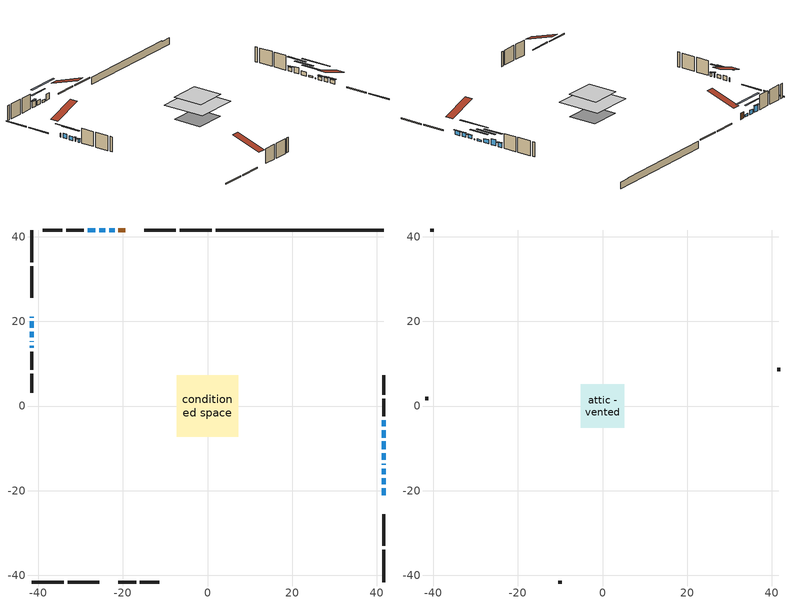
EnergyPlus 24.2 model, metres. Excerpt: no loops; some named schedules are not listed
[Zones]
conditioned space
 floor adiabatic (AdiabaticFloorConstruction): -7.21,-7.21 -7.21,7.21 7.21,7.21 7.21,-7.21 z2.96
 floor foundation (Slab1 construction): -5.18,-4.72 -5.18,4.72 5.18,4.72 5.18,-4.72 z-1.83
 wall outside (RimJoist1 construction): 1.05,41.6 -6.61,41.6 / -41.6,-41.6 -33.94,-41.6 / -41.6,41.6 -41.6,33.94 / 41.6,-41.6 41.6,-33.94 z0.52:0.82
 wall outside (RimJoist2 construction): -7.54,41.6 -14.97,41.6 / -33.01,-41.6 -25.58,-41.6 / -41.6,33.01 -41.6,25.58 / 41.6,-33.01 41.6,-25.58 z0.52:0.82
 wall outside (AdiabaticWallConstruction 1): -19.45,41.6 -21.05,41.6 z0.52:2.55
 wall outside (AdiabaticWallConstruction): -41.6,21.11 -41.6,20.9 z0.52:1.74; -41.6,19.97 -41.6,18.5 z0.52:1.99; 41.6,-21.11 41.6,-19.38 / 41.6,-18.45 41.6,-17.08 z0.52:1.82; 41.6,-16.15 41.6,-14.83 z0.52:1.66; -41.6,17.57 -41.6,16.25 / -41.6,15.33 -41.6,15.19 / 41.6,-10.22 41.6,-8.39 z0.52:1.79; -41.6,14.27 -41.6,13.76 z0.52:1.59; 41.6,-13.91 41.6,-13.59 z0.52:0.78; -21.98,41.6 -23.25,41.6 z0.52:1.28; 41.6,-12.67 41.6,-11.14 z0.52:1.08; 41.6,-7.46 41.6,-5.68 / -26.5,41.6 -28.28,41.6 z0.52:2.5; 41.6,-4.75 41.6,-3.38 z0.52:1.89; -24.18,41.6 -25.57,41.6 z0.52:1.94
 wall outside (Wall1 construction): -29.21,41.6 -33.43,41.6 / -21.11,-41.6 -16.89,-41.6 / -41.6,12.83 -41.6,8.61 / 41.6,-2.45 41.6,1.77 z0.52:5.4
 wall outside (Wall2 construction): -34.36,41.6 -38.94,41.6 / -15.96,-41.6 -11.38,-41.6 / -41.6,7.68 -41.6,3.1 / 41.6,2.7 41.6,7.28 z0.52:5.4
 wall foundation (FoundationWall1 construction): 1.97,41.6,-1.83 1.97,41.6,0.52 37.64,41.6,0.52 37.64,41.6,0.26 41.6,41.6,0.26 41.6,41.6,-1.83
 window (WindowConstruction 13): -41.6,21.11 -41.6,20.9 z0.52:1.74
 window (WindowConstruction 6): -41.6,19.97 -41.6,18.5 z0.52:1.99
 window (WindowConstruction 7): 41.6,-21.11 41.6,-19.38 z0.52:1.82
 window (WindowConstruction 8): 41.6,-18.45 41.6,-17.08 z0.52:1.82
 window (WindowConstruction 9): 41.6,-16.15 41.6,-14.83 z0.52:1.66
 window (WindowConstruction 10): -41.6,17.57 -41.6,16.25 z0.52:1.79
 window (WindowConstruction 11): -41.6,15.32 -41.6,15.2 z0.52:1.79
 window (WindowConstruction 12): -41.6,14.27 -41.6,13.76 z0.52:1.59
 window (WindowConstruction 14): 41.6,-13.9 41.6,-13.6 z0.52:0.77
 window (WindowConstruction 15): -21.98,41.6 -23.25,41.6 z0.52:1.28
 window (WindowConstruction): 41.6,-12.67 41.6,-11.14 z0.52:1.08
 window (WindowConstruction 1): 41.6,-10.22 41.6,-8.39 z0.52:1.79
 window (WindowConstruction 2): 41.6,-7.46 41.6,-5.68 z0.52:2.5
 window (WindowConstruction 3): 41.6,-4.75 41.6,-3.38 z0.52:1.89
 window (WindowConstruction 4): -24.18,41.6 -25.57,41.6 z0.52:1.94
 window (WindowConstruction 5): -26.5,41.6 -28.28,41.6 z0.52:2.5
 door (Door): -19.45,41.6 -21.05,41.6 z0.52:2.55
 ceiling adiabatic (AdiabaticFloorConstruction): 7.21,-7.21 7.21,7.21 -7.21,7.21 -7.21,-7.21 z2.96
attic - vented
 floor to conditioned space (Floor1 construction Reversed): -5.1,-5.1 -5.1,5.1 5.1,5.1 5.1,-5.1 z5.4
 wall outside (Wall3 construction): -39.87,41.6 -40.67,41.6 / -10.45,-41.6 -9.65,-41.6 / -41.6,2.17 -41.6,1.37 / 41.6,8.21 41.6,9.01 z0.52:5.4
 roof outside (Roof1 construction): -18.52,41.6,5.4 -18.52,31.66,8.71 -15.9,31.66,8.71 -15.9,41.6,5.4; -22.04,-41.6,5.4 -22.04,-31.66,8.71 -24.66,-31.66,8.71 -24.66,-41.6,5.4; -41.6,22.04,5.4 -31.66,22.04,8.71 -31.66,24.66,8.71 -41.6,24.66,5.4; 41.6,-22.04,5.4 31.66,-22.04,8.71 31.66,-24.66,8.71 41.6,-24.66,5.4
shading: -41.6,15.92 -41.6,22.55 -42.01,22.55 -42.01,15.92 z4.57; 41.6,-19.18 41.6,-21.31 42.01,-21.31 42.01,-19.18 z2.02; 41.6,-16.88 41.6,-18.65 42.01,-18.65 42.01,-16.88 z2.02; 41.6,-14.63 41.6,-16.35 42.01,-16.35 42.01,-14.63 z1.86; -41.6,13.67 -41.6,20.15 -42.01,20.15 -42.01,13.67 z4.37; -41.6,14.99 -41.6,15.52 -42.01,15.52 -42.01,14.99 z1.99; -41.6,13.56 -41.6,14.47 -42.01,14.47 -42.01,13.56 z1.79; 41.6,-8.52 41.6,-18.99 42.01,-18.99 42.01,-8.52 z5.85; -28.33,41.6 -16.9,41.6 -16.9,42.01 -28.33,42.01 z6.36; 41.6,-8.57 41.6,-15.25 42.01,-15.25 42.01,-8.57 z3.66; 41.6,-5.81 41.6,-12.79 42.01,-12.79 42.01,-5.81 z4.37; 41.6,-3.1 41.6,-10.04 42.01,-10.04 42.01,-3.1 z5.08; 41.6,-3.18 41.6,-4.95 42.01,-4.95 42.01,-3.18 z2.09; -28.15,41.6 -21.6,41.6 -21.6,42.01 -28.15,42.01 z4.52; -28.48,41.6 -26.3,41.6 -26.3,42.01 -28.48,42.01 z2.7
[Building]
Building 1: Terrain=Suburbs
[Site:Location]
Toronto City Centre_ON: Latitude {deg}=43.63; Longitude {deg}=-79.39; Time Zone {hr}=-5; Elevation {m}=77; Keep Site Location Information=Yes
[Site:GroundTemperature:Shallow]
5.01852, 3.26908, 3.12898, 3.95918, 7.29196, 10.6092, 13.4851, 15.3069, 15.4617, 13.9799, 11.1774, 7.9619
[Site:WaterMainsTemperature]
Calculation Method=Schedule; Temperature Schedule=mains temperature schedule
[Material] Roughness=Rough; Thermal Absorptance=0.9
Name | Thickness {m} | Conductivity {W/m-K} | Density {kg/m3} | Specific Heat {J/kg-K} | Solar Absorptance | Visible Absorptance
asphalt or fiberglass shingles | 0.00635 | 0.162714 | 1121.4 | 1465.45 | 0.4 | 0.4
ceiling loosefill ins | 0.169333 | 0.0480833 | 16.02 | 1046.75 | 0.7 | 0.7
ceiling stud and cavity | 0.1397 | 0.101714 | 65.682 | 1177.47 | 0.7 | 0.7
concrete 4.0 in. | 0.1016 | 1.803125 | 2242.8 | 837.4 | 0.7 | 0.7
concrete 8.0 in. | 0.2032 | 1.803125 | 2242.8 | 837.4 | 0.7 | 0.7
door material | 0.04445 | 0.053851 | 512.64 | 1214.23 | 0.7 | 0.7
exterior vertical ins | 0.0371966 | 0.029427 | 32.04 | 1214.23 | 0.7 | 0.7
floor covering | 0.0127 | 0.0433444 | 54.468 | 1339.84 | 0.6 | 0.6
floor rigid ins; wall rigid ins | 0.512978 | 0.029427 | 32.04 | 1214.23 | 0.7 | 0.7
floor stud and cavity | 0.1397 | 1.75129 | 37.0049 | 1207.88 | 0.7 | 0.7
furniture material conditioned space 1 | 0.1524 | 0.115458 | 640.8 | 1214.23 | 0.6 | 0.6
gypsum board | 0.0127 | 0.160291 | 801 | 837.4 | 0.6 | 0.6
gypsum board 1 | 0.0127 | 0.160291 | 801 | 837.4 | 0.7 | 0.7
osb sheathing 0.5 in. | 0.0127 | 0.115458 | 512.64 | 1214.23 | 0.7 | 0.7
osb sheathing 0.75 in. | 0.01905 | 0.115458 | 512.64 | 1214.23 | 0.7 | 0.7
osb sheathing 2.0 in. | 0.0508 | 0.115458 | 512.64 | 1214.23 | 0.7 | 0.7
rim joist stud and cavity | 0.0508 | 0.0451784 | 125.044 | 1163.47 | 0.6 | 0.6
rim joist stud and cavity 1 | 0.0508 | 0.0381321 | 125.044 | 1163.47 | 0.6 | 0.6
slab rigid ins | 0.00623191 | 0.029427 | 32.04 | 1214.23 | 0.7 | 0.7
wall stud and cavity | 0.1397 | 0.0817079 | 139.0536 | 1170.24 | 0.7 | 0.7
wall stud and cavity 1 | 0.1397 | 0.0819611 | 139.0536 | 1170.24 | 0.7 | 0.7
wall stud and cavity 2 | 0.0889 | 6.9971 | 50.32683 | 1063.81 | 0.6 | 0.6
wall stud and cavity 3 | 0.0889 | 0.380278 | 52.3479 | 1209.89 | 0.7 | 0.7
wall stud and cavity 4 | 0.0889 | 0.391764 | 83.0341 | 1211.67 | 0.7 | 0.7
wood siding | 0.0254 | 0.102417 | 544.68 | 1172.36 | 0.4 | 0.4
wood siding 1 | 0.00254 | 0.102417 | 544.68 | 1172.36 | 0.4 | 0.4
wood siding 2; wood siding 3; wood siding 4 | 0.0254 | 0.102417 | 544.68 | 1172.36 | 0.7 | 0.7
[WindowMaterial:SimpleGlazingSystem]
Name | U-Factor {W/m2-K} | Solar Heat Gain Coefficient
WindowMaterial | 2.961077 | 0.59
WindowMaterial 1 | 2.89521 | 0.65
WindowMaterial 10 | 2.99401 | 0.28
WindowMaterial 11 | 2.95653 | 0.6
WindowMaterial 12 | 2.99685 | 0.54
WindowMaterial 13 | 7.47282 | 0.56
WindowMaterial 14 | 2.90941 | 0.64
WindowMaterial 2 | 2.94461 | 0.59
WindowMaterial 3 | 2.86796 | 0.68
WindowMaterial 4 | 2.86512 | 0.68
WindowMaterial 5 | 2.86114 | 0.68
WindowMaterial 6 | 2.898619 | 0.65
WindowMaterial 7 | 2.8708 | 0.67
WindowMaterial 8 | 2.87931 | 0.67
WindowMaterial 9 | 2.87364 | 0.67
[Construction]
AdiabaticFloorConstruction: floor stud and cavity, floor rigid ins, osb sheathing 0.75 in., floor covering
AdiabaticWallConstruction: wood siding 3, wall rigid ins, wall stud and cavity 3, gypsum board
AdiabaticWallConstruction 1: wood siding 4, wall rigid ins, wall stud and cavity 3, gypsum board
Door: door material
Floor1 construction Reversed: gypsum board, ceiling stud and cavity, ceiling loosefill ins
FoundationWall1 construction: concrete 8.0 in., gypsum board 1
furniture construction conditioned space 1: furniture material conditioned space 1
PartitionWallConstruction: gypsum board, wall stud and cavity 4, gypsum board
RimJoist1 construction: wood siding 2, osb sheathing 2.0 in., rim joist stud and cavity
RimJoist2 construction: wood siding 2, osb sheathing 2.0 in., rim joist stud and cavity 1
Roof1 construction: asphalt or fiberglass shingles
Slab1 construction: slab rigid ins, concrete 4.0 in.
Wall1 construction: wood siding, osb sheathing 0.5 in., wall stud and cavity, gypsum board
Wall2 construction: wood siding, osb sheathing 0.5 in., wall stud and cavity 1, gypsum board
Wall3 construction: wood siding 1, wall stud and cavity 2
WindowConstruction: WindowMaterial
WindowConstruction 1: WindowMaterial 1
WindowConstruction 10: WindowMaterial 9
WindowConstruction 11: WindowMaterial 10
WindowConstruction 12: WindowMaterial 11
WindowConstruction 13: WindowMaterial 12
WindowConstruction 14: WindowMaterial 13
WindowConstruction 15: WindowMaterial 14
WindowConstruction 2; WindowConstruction 5: WindowMaterial 2
WindowConstruction 3: WindowMaterial 3
WindowConstruction 4: WindowMaterial 4
WindowConstruction 6: WindowMaterial 5
WindowConstruction 7: WindowMaterial 6
WindowConstruction 8: WindowMaterial 7
WindowConstruction 9: WindowMaterial 8
[Zone] Multiplier=1; Part of Total Floor Area=Yes
Name | Volume {m3}
attic - vented | 55.9386
conditioned space | 789.9
[Space]
Name | Zone | Volume {m3}
attic - vented 1 | attic - vented | 55.9386
conditioned space 1 | conditioned space | 789.9
[ZoneInfiltration:EffectiveLeakageArea]
infil attic - vented 1: Zone or Space=attic - vented 1; Schedule=Always On Discrete; Effective Air Leakage Area {cm2}=4381.05; Stack Coefficient=0.000569419; Wind Coefficient=1.61226e-05
[ZoneMixing]
whole house fan mix: Zone or Space=attic - vented; Schedule=Always On Continuous; Design Flow Rate Calculation Method=Flow/Zone; Design Flow Rate {m3/s}=0; Source Zone or Space=conditioned space
[SurfaceProperty:ExposedFoundationPerimeter]
Slab1: Exposed Perimeter Calculation Method=TotalExposedPerimeter; Total Exposed Perimeter {m}=39.625
[InternalMass] Zone or ZoneList=conditioned space; Space or SpaceList=conditioned space 1
Name | Construction | Surface Area {m2}
furniture mass conditioned space 1 | furniture construction conditioned space 1 | 122.408
partition wall mass | PartitionWallConstruction | 306.02
[Lights]
interior lighting: Zone or ZoneList or Space or SpaceList=conditioned space 1; Schedule=interior lighting schedule; Design Level Calculation Method=LightingLevel; Lighting Level {W}=343.2; Return Air Fraction=0; Fraction Radiant=0.6; Fraction Visible=0.2; Fraction Replaceable=1
[People]
occupants: Zone or ZoneList or Space or SpaceList=conditioned space 1; Number of People Schedule=occupants schedule; Number of People Calculation Method=People; Number of People=3; Fraction Radiant=0.314171; Sensible Heat Fraction=0.56303; Activity Level Schedule=occupants activity schedule; Carbon Dioxide Generation Rate {m3/s-W}=0; Enable ASHRAE 55 Comfort Warnings=No; Mean Radiant Temperature Calculation Type=EnclosureAveraged
[ElectricEquipment] Zone or ZoneList or Space or SpaceList=conditioned space 1; Design Level Calculation Method=EquipmentLevel
Name | Schedule | Design Level {W} | Fraction Latent | Fraction Radiant | Fraction Lost
clothes dryer | clothes dryer schedule | 140.772 | 0.015 | 0.081 | 0.85
clothes washer | clothes washer schedule | 32.1985 | 0.03 | 0.162 | 0.7
cooking range | cooking range schedule | 215.147 | 0.08 | 0.432 | 0.2
dishwasher | dishwasher schedule | 66.8632 | 0.3 | 0.18 | 0.4
fridge | fridge schedule | 72.9452 | 0 | 0.6 | 0
mech vent bath fan 0 | mech vent bath fan 0 schedule | 50.2 | 0 | 0 | 1
mech vent bath fan 1 | mech vent bath fan 1 schedule | 50.2 | 0 | 0 | 1
mech vent house fan | mech vent house fan schedule | 0 | 0 | 0 | 1
mech vent house fan cfis | mech vent house fan cfis schedule | 0 | 0 | 0 | 0
mech vent range fan 0 | mech vent range fan 0 schedule | 57 | 0 | 0 | 1
misc plug loads | misc plug loads schedule | 494.7 | 0.045 | 0.513 | 0.1
whole house fan | Always On Discrete | 0 | 0 | 0 | 1
[OtherEquipment] Zone or ZoneList or Space or SpaceList=conditioned space 1; Design Level Calculation Method=EquipmentLevel
Name | Fuel Type | Schedule | Design Level {W} | Fraction Latent | Fraction Radiant | Fraction Lost
clothes dryer 1 | Electricity | clothes dryer schedule | 0 | 0.015 | 0.081 | 0.85
cooking range 1 | Electricity | cooking range schedule | 0 | 0.08 | 0.432 | 0.2
general water use latent | None | general water use schedule | 62.594 | 1 | 0 | 0
general water use sensible | None | general water use schedule | -61.6891 | 0 | 0.6 | 0
mech vent house fan latent load | None | Always On Discrete | 0 | 1 | 0 | 0
mech vent house fan sensible load | None | Always On Discrete | 0 | 0 | 0 | 0
water heater energy adjustment1 | NaturalGas | Always On Discrete | 0.01 | 0 | 0 | 1
[ZoneInfiltration:DesignFlowRate] Zone or ZoneList or Space or SpaceList=conditioned space 1; Schedule=Always On Discrete; Design Flow Rate Calculation Method=Flow/Zone; Design Flow Rate {m3/s}=0
infil flow; natural vent flow; whole house fan flow
[Foundation:Kiva]
Foundation Kiva 1: Initial Indoor Air Temperature {C}=18; Wall Height Above Grade {m}=0.520019; Wall Depth Below Slab {m}=0.2032; Custom Block Material Name 1=exterior vertical ins; Custom Block Depth 1 {m}=2.350008; Custom Block X Position 1 {m}=0.2159; Custom Block Z Position 1 {m}=0
[Foundation:Kiva:Settings]
Soil Conductivity {W/m-K}=0.849921; Soil Density {kg/m3}=1842.3; Soil Specific Heat {J/kg-K}=418.7; Ground Solar Absorptivity=0.9; Ground Thermal Absorptivity=0.9; Ground Surface Roughness {m}=0.03; Far-Field Width {m}=40; Deep-Ground Boundary Condition=ZeroFlux; Deep-Ground Depth {m}=40; Minimum Cell Dimension {m}=0.2; Maximum Cell Growth Coefficient=3; Simulation Timestep=Timestep
[Exterior:Lights]
exterior lighting: Schedule=exterior lighting schedule; Design Level {W}=75.6
[Schedule:Constant]
Name | Hourly Value
Always On Continuous; mech vent house fan schedule; mech vent house fan cfis schedule; Always On Discrete | 1
occupants activity schedule | 117.228
fridge schedule | 0
[Schedule:Week:Daily]
interior lighting schedule Week Rule - Jan1-Jan27: interior lighting schedule day, interior lighting schedule day, interior lighting schedule day, interior lighting schedule day, interior lighting schedule day, interior lighting schedule day, interior lighting schedule day, interior lighting schedule default day, interior lighting schedule default day, interior lighting schedule default day, interior lighting schedule default day, interior lighting schedule default day
interior lighting schedule Week Rule - Jan28-Feb3: interior lighting schedule day, interior lighting schedule day, interior lighting schedule day, interior lighting schedule day, interior lighting schedule day 1, interior lighting schedule day 1, interior lighting schedule day 1, interior lighting schedule default day, interior lighting schedule default day, interior lighting schedule default day, interior lighting schedule default day, interior lighting schedule default day
interior lighting schedule Week Rule - Feb4-Feb24: interior lighting schedule day 1, interior lighting schedule day 1, interior lighting schedule day 1, interior lighting schedule day 1, interior lighting schedule day 1, interior lighting schedule day 1, interior lighting schedule day 1, interior lighting schedule default day, interior lighting schedule default day, interior lighting schedule default day, interior lighting schedule default day, interior lighting schedule default day
interior lighting schedule Week Rule - Feb25-Mar3: interior lighting schedule day 1, interior lighting schedule day 1, interior lighting schedule day 1, interior lighting schedule day 1, interior lighting schedule day 2, interior lighting schedule day 2, interior lighting schedule day 2, interior lighting schedule default day, interior lighting schedule default day, interior lighting schedule default day, interior lighting schedule default day, interior lighting schedule default day
interior lighting schedule Week Rule - Mar4-Mar31: interior lighting schedule day 2, interior lighting schedule day 2, interior lighting schedule day 2, interior lighting schedule day 2, interior lighting schedule day 2, interior lighting schedule day 2, interior lighting schedule day 2, interior lighting schedule default day, interior lighting schedule default day, interior lighting schedule default day, interior lighting schedule default day, interior lighting schedule default day
interior lighting schedule Week Rule - Apr1-Apr28: interior lighting schedule day 3, interior lighting schedule day 3, interior lighting schedule day 3, interior lighting schedule day 3, interior lighting schedule day 3, interior lighting schedule day 3, interior lighting schedule day 3, interior lighting schedule default day, interior lighting schedule default day, interior lighting schedule default day, interior lighting schedule default day, interior lighting schedule default day
interior lighting schedule Week Rule - Apr29-May5: interior lighting schedule day 3, interior lighting schedule day 3, interior lighting schedule day 4, interior lighting schedule day 4, interior lighting schedule day 4, interior lighting schedule day 4, interior lighting schedule day 4, interior lighting schedule default day, interior lighting schedule default day, interior lighting schedule default day, interior lighting schedule default day, interior lighting schedule default day
interior lighting schedule Week Rule - May6-May26: interior lighting schedule day 4, interior lighting schedule day 4, interior lighting schedule day 4, interior lighting schedule day 4, interior lighting schedule day 4, interior lighting schedule day 4, interior lighting schedule day 4, interior lighting schedule default day, interior lighting schedule default day, interior lighting schedule default day, interior lighting schedule default day, interior lighting schedule default day
interior lighting schedule Week Rule - May27-Jun2: interior lighting schedule day 4, interior lighting schedule day 4, interior lighting schedule day 4, interior lighting schedule day 4, interior lighting schedule day 4, interior lighting schedule day 5, interior lighting schedule day 5, interior lighting schedule default day, interior lighting schedule default day, interior lighting schedule default day, interior lighting schedule default day, interior lighting schedule default day
interior lighting schedule Week Rule - Jun3-Jun30: interior lighting schedule day 5, interior lighting schedule day 5, interior lighting schedule day 5, interior lighting schedule day 5, interior lighting schedule day 5, interior lighting schedule day 5, interior lighting schedule day 5, interior lighting schedule default day, interior lighting schedule default day, interior lighting schedule default day, interior lighting schedule default day, interior lighting schedule default day
interior lighting schedule Week Rule - Jul1-Jul28: interior lighting schedule day 6, interior lighting schedule day 6, interior lighting schedule day 6, interior lighting schedule day 6, interior lighting schedule day 6, interior lighting schedule day 6, interior lighting schedule day 6, interior lighting schedule default day, interior lighting schedule default day, interior lighting schedule default day, interior lighting schedule default day, interior lighting schedule default day
interior lighting schedule Week Rule - Jul29-Aug4: interior lighting schedule day 6, interior lighting schedule day 6, interior lighting schedule day 6, interior lighting schedule day 7, interior lighting schedule day 7, interior lighting schedule day 7, interior lighting schedule day 7, interior lighting schedule default day, interior lighting schedule default day, interior lighting schedule default day, interior lighting schedule default day, interior lighting schedule default day
interior lighting schedule Week Rule - Aug5-Aug25: interior lighting schedule day 7, interior lighting schedule day 7, interior lighting schedule day 7, interior lighting schedule day 7, interior lighting schedule day 7, interior lighting schedule day 7, interior lighting schedule day 7, interior lighting schedule default day, interior lighting schedule default day, interior lighting schedule default day, interior lighting schedule default day, interior lighting schedule default day
interior lighting schedule Week Rule - Aug26-Sep1: interior lighting schedule day 7, interior lighting schedule day 7, interior lighting schedule day 7, interior lighting schedule day 7, interior lighting schedule day 7, interior lighting schedule day 7, interior lighting schedule day 8, interior lighting schedule default day, interior lighting schedule default day, interior lighting schedule default day, interior lighting schedule default day, interior lighting schedule default day
interior lighting schedule Week Rule - Sep2-Sep29: interior lighting schedule day 8, interior lighting schedule day 8, interior lighting schedule day 8, interior lighting schedule day 8, interior lighting schedule day 8, interior lighting schedule day 8, interior lighting schedule day 8, interior lighting schedule default day, interior lighting schedule default day, interior lighting schedule default day, interior lighting schedule default day, interior lighting schedule default day
interior lighting schedule Week Rule - Sep30-Oct6: interior lighting schedule day 8, interior lighting schedule day 9, interior lighting schedule day 9, interior lighting schedule day 9, interior lighting schedule day 9, interior lighting schedule day 9, interior lighting schedule day 9, interior lighting schedule default day, interior lighting schedule default day, interior lighting schedule default day, interior lighting schedule default day, interior lighting schedule default day
interior lighting schedule Week Rule - Oct7-Oct27: interior lighting schedule day 9, interior lighting schedule day 9, interior lighting schedule day 9, interior lighting schedule day 9, interior lighting schedule day 9, interior lighting schedule day 9, interior lighting schedule day 9, interior lighting schedule default day, interior lighting schedule default day, interior lighting schedule default day, interior lighting schedule default day, interior lighting schedule default day
interior lighting schedule Week Rule - Oct28-Nov3: interior lighting schedule day 9, interior lighting schedule day 9, interior lighting schedule day 9, interior lighting schedule day 9, interior lighting schedule day 10, interior lighting schedule day 10, interior lighting schedule day 10, interior lighting schedule default day, interior lighting schedule default day, interior lighting schedule default day, interior lighting schedule default day, interior lighting schedule default day
interior lighting schedule Week Rule - Nov4-Nov24: interior lighting schedule day 10, interior lighting schedule day 10, interior lighting schedule day 10, interior lighting schedule day 10, interior lighting schedule day 10, interior lighting schedule day 10, interior lighting schedule day 10, interior lighting schedule default day, interior lighting schedule default day, interior lighting schedule default day, interior lighting schedule default day, interior lighting schedule default day
interior lighting schedule Week Rule - Nov25-Dec1: interior lighting schedule day 10, interior lighting schedule day 10, interior lighting schedule day 10, interior lighting schedule day 10, interior lighting schedule day 10, interior lighting schedule day 10, interior lighting schedule day 11, interior lighting schedule default day, interior lighting schedule default day, interior lighting schedule default day, interior lighting schedule default day, interior lighting schedule default day
interior lighting schedule Week Rule - Dec2-Dec31: interior lighting schedule day 11, interior lighting schedule day 11, interior lighting schedule day 11, interior lighting schedule day 11, interior lighting schedule day 11, interior lighting schedule day 11, interior lighting schedule day 11, interior lighting schedule default day, interior lighting schedule default day, interior lighting schedule default day, interior lighting schedule default day, interior lighting schedule default day
occupants schedule Week Rule - Jan1-Dec31: occupants schedule day, occupants schedule day, occupants schedule day, occupants schedule day, occupants schedule day, occupants schedule day, occupants schedule day, occupants schedule default day, occupants schedule default day, occupants schedule default day, occupants schedule default day, occupants schedule default day
clothes dryer schedule Week Rule - Jan1-Dec31: clothes dryer schedule day, clothes dryer schedule day, clothes dryer schedule day, clothes dryer schedule day, clothes dryer schedule day, clothes dryer schedule day, clothes dryer schedule day, clothes dryer schedule default day, clothes dryer schedule default day, clothes dryer schedule default day, clothes dryer schedule default day, clothes dryer schedule default day
clothes washer schedule Week Rule - Jan1-Dec31: clothes washer schedule day, clothes washer schedule day, clothes washer schedule day, clothes washer schedule day, clothes washer schedule day, clothes washer schedule day, clothes washer schedule day, clothes washer schedule default day, clothes washer schedule default day, clothes washer schedule default day, clothes washer schedule default day, clothes washer schedule default day
cooking range schedule Week Rule - Jan1-Dec31: cooking range schedule day, cooking range schedule day, cooking range schedule day, cooking range schedule day, cooking range schedule day, cooking range schedule day, cooking range schedule day, cooking range schedule default day, cooking range schedule default day, cooking range schedule default day, cooking range schedule default day, cooking range schedule default day
dishwasher schedule Week Rule - Jan1-Dec31: dishwasher schedule day, dishwasher schedule day, dishwasher schedule day, dishwasher schedule day, dishwasher schedule day, dishwasher schedule day, dishwasher schedule day, dishwasher schedule default day, dishwasher schedule default day, dishwasher schedule default day, dishwasher schedule default day, dishwasher schedule default day
mech vent bath fan 0 schedule Week Rule - Jan1-Dec31: mech vent bath fan 0 schedule day, mech vent bath fan 0 schedule day, mech vent bath fan 0 schedule day, mech vent bath fan 0 schedule day, mech vent bath fan 0 schedule day, mech vent bath fan 0 schedule day, mech vent bath fan 0 schedule day, mech vent bath fan 0 schedule default day, mech vent bath fan 0 schedule default day, mech vent bath fan 0 schedule default day, mech vent bath fan 0 schedule default day, mech vent bath fan 0 schedule default day
mech vent bath fan 1 schedule Week Rule - Jan1-Dec31: mech vent bath fan 1 schedule day, mech vent bath fan 1 schedule day, mech vent bath fan 1 schedule day, mech vent bath fan 1 schedule day, mech vent bath fan 1 schedule day, mech vent bath fan 1 schedule day, mech vent bath fan 1 schedule day, mech vent bath fan 1 schedule default day, mech vent bath fan 1 schedule default day, mech vent bath fan 1 schedule default day, mech vent bath fan 1 schedule default day, mech vent bath fan 1 schedule default day
mech vent range fan 0 schedule Week Rule - Jan1-Dec31: mech vent range fan 0 schedule day, mech vent range fan 0 schedule day, mech vent range fan 0 schedule day, mech vent range fan 0 schedule day, mech vent range fan 0 schedule day, mech vent range fan 0 schedule day, mech vent range fan 0 schedule day, mech vent range fan 0 schedule default day, mech vent range fan 0 schedule default day, mech vent range fan 0 schedule default day, mech vent range fan 0 schedule default day, mech vent range fan 0 schedule default day
misc plug loads schedule Week Rule - Jan1-Dec31: misc plug loads schedule day, misc plug loads schedule day, misc plug loads schedule day, misc plug loads schedule day, misc plug loads schedule day, misc plug loads schedule day, misc plug loads schedule day, misc plug loads schedule default day, misc plug loads schedule default day, misc plug loads schedule default day, misc plug loads schedule default day, misc plug loads schedule default day
general water use schedule Week Rule - Jan1-Dec31: general water use schedule day, general water use schedule day, general water use schedule day, general water use schedule day, general water use schedule day, general water use schedule day, general water use schedule day, general water use schedule default day, general water use schedule default day, general water use schedule default day, general water use schedule default day, general water use schedule default day
exterior lighting schedule Week Rule - Jan1-Jan27: exterior lighting schedule day, exterior lighting schedule day, exterior lighting schedule day, exterior lighting schedule day, exterior lighting schedule day, exterior lighting schedule day, exterior lighting schedule day, exterior lighting schedule default day, exterior lighting schedule default day, exterior lighting schedule default day, exterior lighting schedule default day, exterior lighting schedule default day
exterior lighting schedule Week Rule - Jan28-Feb3: exterior lighting schedule day, exterior lighting schedule day, exterior lighting schedule day, exterior lighting schedule day, exterior lighting schedule day 1, exterior lighting schedule day 1, exterior lighting schedule day 1, exterior lighting schedule default day, exterior lighting schedule default day, exterior lighting schedule default day, exterior lighting schedule default day, exterior lighting schedule default day
exterior lighting schedule Week Rule - Feb4-Feb24: exterior lighting schedule day 1, exterior lighting schedule day 1, exterior lighting schedule day 1, exterior lighting schedule day 1, exterior lighting schedule day 1, exterior lighting schedule day 1, exterior lighting schedule day 1, exterior lighting schedule default day, exterior lighting schedule default day, exterior lighting schedule default day, exterior lighting schedule default day, exterior lighting schedule default day
exterior lighting schedule Week Rule - Feb25-Mar3: exterior lighting schedule day 1, exterior lighting schedule day 1, exterior lighting schedule day 1, exterior lighting schedule day 1, exterior lighting schedule day 2, exterior lighting schedule day 2, exterior lighting schedule day 2, exterior lighting schedule default day, exterior lighting schedule default day, exterior lighting schedule default day, exterior lighting schedule default day, exterior lighting schedule default day
exterior lighting schedule Week Rule - Mar4-Mar31: exterior lighting schedule day 2, exterior lighting schedule day 2, exterior lighting schedule day 2, exterior lighting schedule day 2, exterior lighting schedule day 2, exterior lighting schedule day 2, exterior lighting schedule day 2, exterior lighting schedule default day, exterior lighting schedule default day, exterior lighting schedule default day, exterior lighting schedule default day, exterior lighting schedule default day
exterior lighting schedule Week Rule - Apr1-Apr28: exterior lighting schedule day 3, exterior lighting schedule day 3, exterior lighting schedule day 3, exterior lighting schedule day 3, exterior lighting schedule day 3, exterior lighting schedule day 3, exterior lighting schedule day 3, exterior lighting schedule default day, exterior lighting schedule default day, exterior lighting schedule default day, exterior lighting schedule default day, exterior lighting schedule default day
exterior lighting schedule Week Rule - Apr29-May5: exterior lighting schedule day 3, exterior lighting schedule day 3, exterior lighting schedule day 4, exterior lighting schedule day 4, exterior lighting schedule day 4, exterior lighting schedule day 4, exterior lighting schedule day 4, exterior lighting schedule default day, exterior lighting schedule default day, exterior lighting schedule default day, exterior lighting schedule default day, exterior lighting schedule default day
exterior lighting schedule Week Rule - May6-May26: exterior lighting schedule day 4, exterior lighting schedule day 4, exterior lighting schedule day 4, exterior lighting schedule day 4, exterior lighting schedule day 4, exterior lighting schedule day 4, exterior lighting schedule day 4, exterior lighting schedule default day, exterior lighting schedule default day, exterior lighting schedule default day, exterior lighting schedule default day, exterior lighting schedule default day
exterior lighting schedule Week Rule - May27-Jun2: exterior lighting schedule day 4, exterior lighting schedule day 4, exterior lighting schedule day 4, exterior lighting schedule day 4, exterior lighting schedule day 4, exterior lighting schedule day 5, exterior lighting schedule day 5, exterior lighting schedule default day, exterior lighting schedule default day, exterior lighting schedule default day, exterior lighting schedule default day, exterior lighting schedule default day
exterior lighting schedule Week Rule - Jun3-Jun30: exterior lighting schedule day 5, exterior lighting schedule day 5, exterior lighting schedule day 5, exterior lighting schedule day 5, exterior lighting schedule day 5, exterior lighting schedule day 5, exterior lighting schedule day 5, exterior lighting schedule default day, exterior lighting schedule default day, exterior lighting schedule default day, exterior lighting schedule default day, exterior lighting schedule default day
exterior lighting schedule Week Rule - Jul1-Jul28: exterior lighting schedule day 6, exterior lighting schedule day 6, exterior lighting schedule day 6, exterior lighting schedule day 6, exterior lighting schedule day 6, exterior lighting schedule day 6, exterior lighting schedule day 6, exterior lighting schedule default day, exterior lighting schedule default day, exterior lighting schedule default day, exterior lighting schedule default day, exterior lighting schedule default day
exterior lighting schedule Week Rule - Jul29-Aug4: exterior lighting schedule day 6, exterior lighting schedule day 6, exterior lighting schedule day 6, exterior lighting schedule day 7, exterior lighting schedule day 7, exterior lighting schedule day 7, exterior lighting schedule day 7, exterior lighting schedule default day, exterior lighting schedule default day, exterior lighting schedule default day, exterior lighting schedule default day, exterior lighting schedule default day
[Schedule:Year]
interior lighting schedule: interior lighting schedule Week Rule - Jan1-Jan27, 1, 1, 1, 27, interior lighting schedule Week Rule - Jan28-Feb3, 1, 28, 2, 3, interior lighting schedule Week Rule - Feb4-Feb24, 2, 4, 2, 24, interior lighting schedule Week Rule - Feb25-Mar3, 2, 25, 3, 3, interior lighting schedule Week Rule - Mar4-Mar31, 3, 4, 3, 31, interior lighting schedule Week Rule - Apr1-Apr28, 4, 1, 4, 28, interior lighting schedule Week Rule - Apr29-May5, 4, 29, 5, 5, interior lighting schedule Week Rule - May6-May26, 5, 6, 5, 26, interior lighting schedule Week Rule - May27-Jun2, 5, 27, 6, 2, interior lighting schedule Week Rule - Jun3-Jun30, 6, 3, 6, 30, interior lighting schedule Week Rule - Jul1-Jul28, 7, 1, 7, 28, interior lighting schedule Week Rule - Jul29-Aug4, 7, 29, 8, 4, interior lighting schedule Week Rule - Aug5-Aug25, 8, 5, 8, 25, interior lighting schedule Week Rule - Aug26-Sep1, 8, 26, 9, 1, interior lighting schedule Week Rule - Sep2-Sep29, 9, 2, 9, 29, interior lighting schedule Week Rule - Sep30-Oct6, 9, 30, 10, 6, interior lighting schedule Week Rule - Oct7-Oct27, 10, 7, 10, 27, interior lighting schedule Week Rule - Oct28-Nov3, 10, 28, 11, 3, interior lighting schedule Week Rule - Nov4-Nov24, 11, 4, 11, 24, interior lighting schedule Week Rule - Nov25-Dec1, 11, 25, 12, 1, interior lighting schedule Week Rule - Dec2-Dec31, 12, 2, 12, 31
occupants schedule: occupants schedule Week Rule - Jan1-Dec31, 1, 1, 12, 31
clothes dryer schedule: clothes dryer schedule Week Rule - Jan1-Dec31, 1, 1, 12, 31
clothes washer schedule: clothes washer schedule Week Rule - Jan1-Dec31, 1, 1, 12, 31
cooking range schedule: cooking range schedule Week Rule - Jan1-Dec31, 1, 1, 12, 31
dishwasher schedule: dishwasher schedule Week Rule - Jan1-Dec31, 1, 1, 12, 31
mech vent bath fan 0 schedule: mech vent bath fan 0 schedule Week Rule - Jan1-Dec31, 1, 1, 12, 31
mech vent bath fan 1 schedule: mech vent bath fan 1 schedule Week Rule - Jan1-Dec31, 1, 1, 12, 31
mech vent range fan 0 schedule: mech vent range fan 0 schedule Week Rule - Jan1-Dec31, 1, 1, 12, 31
misc plug loads schedule: misc plug loads schedule Week Rule - Jan1-Dec31, 1, 1, 12, 31
general water use schedule: general water use schedule Week Rule - Jan1-Dec31, 1, 1, 12, 31
exterior lighting schedule: exterior lighting schedule Week Rule - Jan1-Jan27, 1, 1, 1, 27, exterior lighting schedule Week Rule - Jan28-Feb3, 1, 28, 2, 3, exterior lighting schedule Week Rule - Feb4-Feb24, 2, 4, 2, 24, exterior lighting schedule Week Rule - Feb25-Mar3, 2, 25, 3, 3, exterior lighting schedule Week Rule - Mar4-Mar31, 3, 4, 3, 31, exterior lighting schedule Week Rule - Apr1-Apr28, 4, 1, 4, 28, exterior lighting schedule Week Rule - Apr29-May5, 4, 29, 5, 5, exterior lighting schedule Week Rule - May6-May26, 5, 6, 5, 26, exterior lighting schedule Week Rule - May27-Jun2, 5, 27, 6, 2, exterior lighting schedule Week Rule - Jun3-Jun30, 6, 3, 6, 30, exterior lighting schedule Week Rule - Jul1-Jul28, 7, 1, 7, 28, exterior lighting schedule Week Rule - Jul29-Aug4, 7, 29, 8, 4, exterior lighting schedule Week Rule - Aug5-Aug25, 8, 5, 8, 25, exterior lighting schedule Week Rule - Aug26-Sep1, 8, 26, 9, 1, exterior lighting schedule Week Rule - Sep2-Sep29, 9, 2, 9, 29, exterior lighting schedule Week Rule - Sep30-Oct6, 9, 30, 10, 6, exterior lighting schedule Week Rule - Oct7-Oct27, 10, 7, 10, 27, exterior lighting schedule Week Rule - Oct28-Nov3, 10, 28, 11, 3, exterior lighting schedule Week Rule - Nov4-Nov24, 11, 4, 11, 24, exterior lighting schedule Week Rule - Nov25-Dec1, 11, 25, 12, 1, exterior lighting schedule Week Rule - Dec2-Dec31, 12, 2, 12, 31
[Schedule:Compact]
mains temperature schedule: Through: 01/01, For: AllDays, Until: 24:00, 8.80333, Through: 01/02, For: AllDays, Until: 24:00, 8.74333, Through: 01/03, For: AllDays, Until: 24:00, 8.68389, Through: 01/04, For: AllDays, Until: 24:00, 8.62611, Through: 01/05, For: AllDays, Until: 24:00, 8.56944, Through: 01/06, For: AllDays, Until: 24:00, 8.51389, Through: 01/07, For: AllDays, Until: 24:00, 8.45944, Through: 01/08, For: AllDays, Until: 24:00, 8.40611, Through: 01/09, For: AllDays, Until: 24:00, 8.35389, Through: 01/10, For: AllDays, Until: 24:00, 8.30278, Through: 01/11, For: AllDays, Until: 24:00, 8.25333, Through: 01/12, For: AllDays, Until: 24:00, 8.205, Through: 01/13, For: AllDays, Until: 24:00, 8.15778, Through: 01/14, For: AllDays, Until: 24:00, 8.11222, Through: 01/15, For: AllDays, Until: 24:00, 8.06778, Through: 01/16, For: AllDays, Until: 24:00, 8.02444, Through: 01/17, For: AllDays, Until: 24:00, 7.98222, Through: 01/18, For: AllDays, Until: 24:00, 7.94167, Through: 01/19, For: AllDays, Until: 24:00, 7.90222, Through: 01/20, For: AllDays, Until: 24:00, 7.86444, Through: 01/21, For: AllDays, Until: 24:00, 7.82778, Through: 01/22, For: AllDays, Until: 24:00, 7.79278, Through: 01/23, For: AllDays, Until: 24:00, 7.75889, Through: 01/24, For: AllDays, Until: 24:00, 7.72667, Through: 01/25, For: AllDays, Until: 24:00, 7.69556, Through: 01/26, For: AllDays, Until: 24:00, 7.66611, Through: 01/27, For: AllDays, Until: 24:00, 7.63778, Through: 01/28, For: AllDays, Until: 24:00, 7.61111, Through: 01/29, For: AllDays, Until: 24:00, 7.58556, Through: 01/30, For: AllDays, Until: 24:00, 7.56167, Through: 01/31, For: AllDays, Until: 24:00, 7.53944, Through: 02/01, For: AllDays, Until: 24:00, 7.51833, Through: 02/02, For: AllDays, Until: 24:00, 7.49889, Through: 02/03, For: AllDays, Until: 24:00, 7.48111, Through: 02/04, For: AllDays, Until: 24:00, 7.46444, Through: 02/05, For: AllDays, Until: 24:00, 7.44944, Through: 02/06, For: AllDays, Until: 24:00, 7.43556, Through: 02/07, For: AllDays, Until: 24:00, 7.42333, Through: 02/08, For: AllDays, Until: 24:00, 7.41278, Through: 02/09, For: AllDays, Until: 24:00, 7.40389, Through: 02/10, For: AllDays, Until: 24:00, 7.39611, Through: 02/11, For: AllDays, Until: 24:00, 7.39, Through: 02/12, For: AllDays, Until: 24:00, 7.38556, Through: 02/13, For: AllDays, Until: 24:00, 7.38222, Through: 02/14, For: AllDays, Until: 24:00, 7.38056, Through: 02/15, For: AllDays, Until: 24:00, 7.38056, Through: 02/16, For: AllDays, Until: 24:00, 7.38222, Through: 02/17, For: AllDays, Until: 24:00, 7.385, Through: 02/18, For: AllDays, Until: 24:00, 7.38944, Through: 02/19, For: AllDays, Until: 24:00, 7.395, Through: 02/20, For: AllDays, Until: 24:00, 7.40278, Through: 02/21, For: AllDays, Until: 24:00, 7.41167, Through: 02/22, For: AllDays, Until: 24:00, 7.42222, Through: 02/23, For: AllDays, Until: 24:00, 7.43389, Through: 02/24, For: AllDays, Until: 24:00, 7.44722, Through: 02/25, For: AllDays, Until: 24:00, 7.46222, Through: 02/26, For: AllDays, Until: 24:00, 7.47833, Through: 02/27, For: AllDays, Until: 24:00, 7.49611, Through: 02/28, For: AllDays, Until: 24:00, 7.51556, Through: 03/01, For: AllDays, Until: 24:00, 7.53667, Through: 03/02, For: AllDays, Until: 24:00, 7.55889, Through: 03/03, For: AllDays, Until: 24:00, 7.58222, Through: 03/04, For: AllDays, Until: 24:00, 7.60722, Through: 03/05, For: AllDays, Until: 24:00, 7.63389, Through: 03/06, For: AllDays, Until: 24:00, 7.66222, Through: 03/07, For: AllDays, Until: 24:00, 7.69111, Through: 03/08, For: AllDays, Until: 24:00, 7.72222, Through: 03/09, For: AllDays, Until: 24:00, 7.75444, Through: 03/10, For: AllDays, Until: 24:00, 7.78778, Through: 03/11, For: AllDays, Until: 24:00, 7.82278, Through: 03/12, For: AllDays, Until: 24:00, 7.85944, Through: 03/13, For: AllDays, Until: 24:00, 7.89722, Through: 03/14, For: AllDays, Until: 24:00, 7.93611, Through: 03/15, For: AllDays, Until: 24:00, 7.97667, Through: 03/16, For: AllDays, Until: 24:00, 8.01833, Through: 03/17, For: AllDays, Until: 24:00, 8.06167, Through: 03/18, For: AllDays, Until: 24:00, 8.10611, Through: 03/19, For: AllDays, Until: 24:00, 8.15167, Through: 03/20, For: AllDays, Until: 24:00, 8.19833, Through: 03/21, For: AllDays, Until: 24:00, 8.24667, Through: 03/22, For: AllDays, Until: 24:00, 8.29611, Through: 03/23, For: AllDays, Until: 24:00, 8.34667, Through: 03/24, For: AllDays, Until: 24:00, 8.39889, Through: 03/25, For: AllDays, Until: 24:00, 8.45167, Through: 03/26, For: AllDays, Until: 24:00, 8.50611, Through: 03/27, For: AllDays, Until: 24:00, 8.56167, Through: 03/28, For: AllDays, Until: 24:00, 8.61833, Through: 03/29, For: AllDays, Until: 24:00, 8.67611, Through: 03/30, For: AllDays, Until: 24:00, 8.735, Through: 03/31, For: AllDays, Until: 24:00, 8.795, Through: 04/01, For: AllDays, Until: 24:00, 8.85611, Through: 04/02, For: AllDays, Until: 24:00, 8.91833, Through: 04/03, For: AllDays, Until: 24:00, 8.98167, Through: 04/04, For: AllDays, Until: 24:00, 9.04556, Through: 04/05, For: AllDays, Until: 24:00, 9.11111, Through: 04/06, For: AllDays, Until: 24:00, 9.17722, Through: 04/07, For: AllDays, Until: 24:00, 9.24444, Through: 04/08, For: AllDays, Until: 24:00, 9.31222, Through: 04/09, For: AllDays, Until: 24:00, 9.38167, Through: 04/10, For: AllDays, Until: 24:00, 9.45167, Through: 04/11, For: AllDays, Until: 24:00, 9.52222, Through: 04/12, For: AllDays, Until: 24:00, 9.59444, Through: 04/13, For: AllDays, Until: 24:00, 9.66667, Through: 04/14, For: AllDays, Until: 24:00, 9.74, Through: 04/15, For: AllDays, Until: 24:00, 9.81444, Through: 04/16, For: AllDays, Until: 24:00, 9.88944, Through: 04/17, For: AllDays, Until: 24:00, 9.96556, Through: 04/18, For: AllDays, Until: 24:00, 10.0417, Through: 04/19, For: AllDays, Until: 24:00, 10.1189, Through: 04/20, For: AllDays, Until: 24:00, 10.1972, Through: 04/21, For: AllDays, Until: 24:00, 10.2756, Through: 04/22, For: AllDays, Until: 24:00, 10.355, Through: 04/23, For: AllDays, Until: 24:00, 10.435, Through: 04/24, For: AllDays, Until: 24:00, 10.515, Through: 04/25, For: AllDays, Until: 24:00, 10.5961, Through: 04/26, For: AllDays, Until: 24:00, 10.6778, Through: 04/27, For: AllDays, Until: 24:00, 10.76, Through: 04/28, For: AllDays, Until: 24:00, 10.8428, Through: 04/29, For: AllDays, Until: 24:00, 10.9261, Through: 04/30, For: AllDays, Until: 24:00, 11.0094, Through: 05/01, For: AllDays, Until: 24:00, 11.0933, Through: 05/02, For: AllDays, Until: 24:00, 11.1778, Through: 05/03, For: AllDays, Until: 24:00, 11.2628, Through: 05/04, For: AllDays, Until: 24:00, 11.3478, Through: 05/05, For: AllDays, Until: 24:00, 11.4333, Through: 05/06, For: AllDays, Until: 24:00, 11.5189, Through: 05/07, For: AllDays, Until: 24:00, 11.605, Through: 05/08, For: AllDays, Until: 24:00, 11.6917, Through: 05/09, For: AllDays, Until: 24:00, 11.7778, Through: 05/10, For: AllDays, Until: 24:00, 11.865, Through: 05/11, For: AllDays, Until: 24:00, 11.9517, Through: 05/12, For: AllDays, Until: 24:00, 12.0389, Through: 05/13, For: AllDays, Until: 24:00, 12.1261, Through: 05/14, For: AllDays, Until: 24:00, 12.2133, Through: 05/15, For: AllDays, Until: 24:00, 12.3006, Through: 05/16, For: AllDays, Until: 24:00, 12.3883, Through: 05/17, For: AllDays, Until: 24:00, 12.4756, Through: 05/18, For: AllDays, Until: 24:00, 12.5628, Through: 05/19, For: AllDays, Until: 24:00, 12.6506, Through: 05/20, For: AllDays, Until: 24:00, 12.7378, Through: 05/21, For: AllDays, Until: 24:00, 12.825, Through: 05/22, For: AllDays, Until: 24:00, 12.9122, Through: 05/23, For: AllDays, Until: 24:00, 12.9994, Through: 05/24, For: AllDays, Until: 24:00, 13.0861, Through: 05/25, For: AllDays, Until: 24:00, 13.1728, Through: 05/26, For: AllDays, Until: 24:00, 13.2594, Through: 05/27, For: AllDays, Until: 24:00, 13.3456, Through: 05/28, For: AllDays, Until: 24:00, 13.4317, Through: 05/29, For: AllDays, Until: 24:00, 13.5172, Through: 05/30, For: AllDays, Until: 24:00, 13.6028, Through: 05/31, For: AllDays, Until: 24:00, 13.6878, Through: 06/01, For: AllDays, Until: 24:00, 13.7722, Through: 06/02, For: AllDays, Until: 24:00, 13.8567, Through: 06/03, For: AllDays, Until: 24:00, 13.9406, Through: 06/04, For: AllDays, Until: 24:00, 14.0239, Through: 06/05, For: AllDays, Until: 24:00, 14.1067, Through: 06/06, For: AllDays, Until: 24:00, 14.1894, Through: 06/07, For: AllDays, Until: 24:00, 14.2711, Through: 06/08, For: AllDays, Until: 24:00, 14.3528, Through: 06/09, For: AllDays, Until: 24:00, 14.4339, Through: 06/10, For: AllDays, Until: 24:00, 14.5139, Through: 06/11, For: AllDays, Until: 24:00, 14.5939, Through: 06/12, For: AllDays, Until: 24:00, 14.6728, Through: 06/13, For: AllDays, Until: 24:00, 14.7511, Through: 06/14, For: AllDays, Until: 24:00, 14.8289, Through: 06/15, For: AllDays, Until: 24:00, 14.9061, Through: 06/16, For: AllDays, Until: 24:00, 14.9822, Through: 06/17, For: AllDays, Until: 24:00, 15.0578, Through: 06/18, For: AllDays, Until: 24:00, 15.1328, Through: 06/19, For: AllDays, Until: 24:00, 15.2067, Through: 06/20, For: AllDays, Until: 24:00, 15.28, Through: 06/21, For: AllDays, Until: 24:00, 15.3522, Through: 06/22, For: AllDays, Until: 24:00, 15.4239, Through: 06/23, For: AllDays, Until: 24:00, 15.4944, Through: 06/24, For: AllDays, Until: 24:00, 15.5639, Through: 06/25, For: AllDays, Until: 24:00, 15.6328, Through: 06/26, For: AllDays, Until: 24:00, 15.7006, Through: 06/27, For: AllDays, Until: 24:00, 15.7678, Through: 06/28, For: AllDays, Until: 24:00, 15.8333, Through: 06/29, For: AllDays, Until: 24:00, 15.8983, Through: 06/30, For: AllDays, Until: 24:00, 15.9622, Through: 07/01, For: AllDays, Until: 24:00, 16.025, Through: 07/02, For: AllDays, Until: 24:00, 16.0872, Through: 07/03, For: AllDays, Until: 24:00, 16.1478, Through: 07/04, For: AllDays, Until: 24:00, 16.2072, Through: 07/05, For: AllDays, Until: 24:00, 16.2661, Through: 07/06, For: AllDays, Until: 24:00, 16.3233, Through: 07/07, For: AllDays, Until: 24:00, 16.3794, Through: 07/08, For: AllDays, Until: 24:00, 16.435, Through: 07/09, For: AllDays, Until: 24:00, 16.4889, Through: 07/10, For: AllDays, Until: 24:00, 16.5417, Through: 07/11, For: AllDays, Until: 24:00, 16.5928, Through: 07/12, For: AllDays, Until: 24:00, 16.6433, Through: 07/13, For: AllDays, Until: 24:00, 16.6922, Through: 07/14, For: AllDays, Until: 24:00, 16.74, Through: 07/15, For: AllDays, Until: 24:00, 16.7867, Through: 07/16, For: AllDays, Until: 24:00, 16.8322, Through: 07/17, For: AllDays, Until: 24:00, 16.8761, Through: 07/18, For: AllDays, Until: 24:00, 16.9189, Through: 07/19, For: AllDays, Until: 24:00, 16.96, Through: 07/20, For: AllDays, Until: 24:00, 17, Through: 07/21, For: AllDays, Until: 24:00, 17.0389, Through: 07/22, For: AllDays, Until: 24:00, 17.0761, Through: 07/23, For: AllDays, Until: 24:00, 17.1122, Through: 07/24, For: AllDays, Until: 24:00, 17.1467, Through: 07/25, For: AllDays, Until: 24:00, 17.18, Through: 07/26, For: AllDays, Until: 24:00, 17.2117, Through: 07/27, For: AllDays, Until: 24:00, 17.2422, Through: 07/28, For: AllDays, Until: 24:00, 17.2711, Through: 07/29, For: AllDays, Until: 24:00, 17.2983, Through: 07/30, For: AllDays, Until: 24:00, 17.3244, Through: 07/31, For: AllDays, Until: 24:00, 17.3494, Through: 08/01, For: AllDays, Until: 24:00, 17.3728, Through: 08/02, For: AllDays, Until: 24:00, 17.3944, Through: 08/03, For: AllDays, Until: 24:00, 17.4144, Through: 08/04, For: AllDays, Until: 24:00, 17.4333, Through: 08/05, For: AllDays, Until: 24:00, 17.4506, Through: 08/06, For: AllDays, Until: 24:00, 17.4667, Through: 08/07, For: AllDays, Until: 24:00, 17.4811, Through: 08/08, For: AllDays, Until: 24:00, 17.4939, Through: 08/09, For: AllDays, Until: 24:00, 17.5056, Through: 08/10, For: AllDays, Until: 24:00, 17.5156, Through: 08/11, For: AllDays, Until: 24:00, 17.5239, Through: 08/12, For: AllDays, Until: 24:00, 17.5311, Through: 08/13, For: AllDays, Until: 24:00, 17.5361, Through: 08/14, For: AllDays, Until: 24:00, 17.54, Through: 08/15, For: AllDays, Until: 24:00, 17.5428, Through: 08/16, For: AllDays, Until: 24:00, 17.5439, Through: 08/17, For: AllDays, Until: 24:00, 17.5433, Through: 08/18, For: AllDays, Until: 24:00, 17.5411, Through: 08/19, For: AllDays, Until: 24:00, 17.5372, Through: 08/20, For: AllDays, Until: 24:00, 17.5322, Through: 08/21, For: AllDays, Until: 24:00, 17.5256, Through: 08/22, For: AllDays, Until: 24:00, 17.5178, Through: 08/23, For: AllDays, Until: 24:00, 17.5083, Through: 08/24, For: AllDays, Until: 24:00, 17.4972, Through: 08/25, For: AllDays, Until: 24:00, 17.4844, Through: 08/26, For: AllDays, Until: 24:00, 17.4706, Through: 08/27, For: AllDays, Until: 24:00, 17.455, Through: 08/28, For: AllDays, Until: 24:00, 17.4378, Through: 08/29, For: AllDays, Until: 24:00, 17.4194, Through: 08/30, For: AllDays, Until: 24:00, 17.3994, Through: 08/31, For: AllDays, Until: 24:00, 17.3778, Through: 09/01, For: AllDays, Until: 24:00, 17.355, Through: 09/02, For: AllDays, Until: 24:00, 17.3311, Through: 09/03, For: AllDays, Until: 24:00, 17.305, Through: 09/04, For: AllDays, Until: 24:00, 17.2778, Through: 09/05, For: AllDays, Until: 24:00, 17.2494, Through: 09/06, For: AllDays, Until: 24:00, 17.2194, Through: 09/07, For: AllDays, Until: 24:00, 17.1878, Through: 09/08, For: AllDays, Until: 24:00, 17.155, Through: 09/09, For: AllDays, Until: 24:00, 17.1206, Through: 09/10, For: AllDays, Until: 24:00, 17.085, Through: 09/11, For: AllDays, Until: 24:00, 17.0483, Through: 09/12, For: AllDays, Until: 24:00, 17.01, Through: 09/13, For: AllDays, Until: 24:00, 16.97, Through: 09/14, For: AllDays, Until: 24:00, 16.9289, Through: 09/15, For: AllDays, Until: 24:00, 16.8867, Through: 09/16, For: AllDays, Until: 24:00, 16.8428, Through: 09/17, For: AllDays, Until: 24:00, 16.7983, Through: 09/18, For: AllDays, Until: 24:00, 16.7517, Through: 09/19, For: AllDays, Until: 24:00, 16.7044, Through: 09/20, For: AllDays, Until: 24:00, 16.6556, Through: 09/21, For: AllDays, Until: 24:00, 16.6056, Through: 09/22, For: AllDays, Until: 24:00, 16.5544, Through: 09/23, For: AllDays, Until: 24:00, 16.5017, Through: 09/24, For: AllDays, Until: 24:00, 16.4483, Through: 09/25, For: AllDays, Until: 24:00, 16.3933, Through: 09/26, For: AllDays, Until: 24:00, 16.3372, Through: 09/27, For: AllDays, Until: 24:00, 16.2806, Through: 09/28, For: AllDays, Until: 24:00, 16.2222, Through: 09/29, For: AllDays, Until: 24:00, 16.1628, Through: 09/30, For: AllDays, Until: 24:00, 16.1022, Through: 10/01, For: AllDays, Until: 24:00, 16.0406, Through: 10/02, For: AllDays, Until: 24:00, 15.9778, Through: 10/03, For: AllDays, Until: 24:00, 15.9144, Through: 10/04, For: AllDays, Until: 24:00, 15.8494, Through: 10/05, For: AllDays, Until: 24:00, 15.7839, Through: 10/06, For: AllDays, Until: 24:00, 15.7172, Through: 10/07, For: AllDays, Until: 24:00, 15.6494, Through: 10/08, For: AllDays, Until: 24:00, 15.5811, Through: 10/09, For: AllDays, Until: 24:00, 15.5117, Through: 10/10, For: AllDays, Until: 24:00, 15.4411, Through: 10/11, For: AllDays, Until: 24:00, 15.37, Through: 10/12, For: AllDays, Until: 24:00, 15.2978, Through: 10/13, For: AllDays, Until: 24:00, 15.225, Through: 10/14, For: AllDays, Until: 24:00, 15.1511, Through: 10/15, For: AllDays, Until: 24:00, 15.0767, Through: 10/16, For: AllDays, Until: 24:00, 15.0011, Through: 10/17, For: AllDays, Until: 24:00, 14.925, Through: 10/18, For: AllDays, Until: 24:00, 14.8483, Through: 10/19, For: AllDays, Until: 24:00, 14.7706, Through: 10/20, For: AllDays, Until: 24:00, 14.6922, Through: 10/21, For: AllDays, Until: 24:00, 14.6133, Through: 10/22, For: AllDays, Until: 24:00, 14.5339, Through: 10/23, For: AllDays, Until: 24:00, 14.4539, Through: 10/24, For: AllDays, Until: 24:00, 14.3728, Through: 10/25, For: AllDays, Until: 24:00, 14.2917, Through: 10/26, For: AllDays, Until: 24:00, 14.21, Through: 10/27, For: AllDays, Until: 24:00, 14.1272, Through: 10/28, For: AllDays, Until: 24:00, 14.0444, Through: 10/29, For: AllDays, Until: 24:00, 13.9611, Through: 10/30, For: AllDays, Until: 24:00, 13.8772, Through: 10/31, For: AllDays, Until: 24:00, 13.7933, Through: 11/01, For: AllDays, Until: 24:00, 13.7089, Through: 11/02, For: AllDays, Until: 24:00, 13.6239, Through: 11/03, For: AllDays, Until: 24:00, 13.5383, Through: 11/04, For: AllDays, Until: 24:00, 13.4528, Through: 11/05, For: AllDays, Until: 24:00, 13.3667, Through: 11/06, For: AllDays, Until: 24:00, 13.2806, Through: 11/07, For: AllDays, Until: 24:00, 13.1944, Through: 11/08, For: AllDays, Until: 24:00, 13.1078, Through: 11/09, For: AllDays, Until: 24:00, 13.0206, Through: 11/10, For: AllDays, Until: 24:00, 12.9339, Through: 11/11, For: AllDays, Until: 24:00, 12.8467, Through: 11/12, For: AllDays, Until: 24:00, 12.7594, Through: 11/13, For: AllDays, Until: 24:00, 12.6722, Through: 11/14, For: AllDays, Until: 24:00, 12.5844, Through: 11/15, For: AllDays, Until: 24:00, 12.4972, Through: 11/16, For: AllDays, Until: 24:00, 12.41, Through: 11/17, For: AllDays, Until: 24:00, 12.3222, Through: 11/18, For: AllDays, Until: 24:00, 12.235, Through: 11/19, For: AllDays, Until: 24:00, 12.1478, Through: 11/20, For: AllDays, Until: 24:00, 12.0606, Through: 11/21, For: AllDays, Until: 24:00, 11.9733, Through: 11/22, For: AllDays, Until: 24:00, 11.8861, Through: 11/23, For: AllDays, Until: 24:00, 11.7994, Through: 11/24, For: AllDays, Until: 24:00, 11.7128, Through: 11/25, For: AllDays, Until: 24:00, 11.6267, Through: 11/26, For: AllDays, Until: 24:00, 11.5406, Through: 11/27, For: AllDays, Until: 24:00, 11.4544, Through: 11/28, For: AllDays, Until: 24:00, 11.3689, Through: 11/29, For: AllDays, Until: 24:00, 11.2839, Through: 11/30, For: AllDays, Until: 24:00, 11.1989, Through: 12/01, For: AllDays, Until: 24:00, 11.1144, Through: 12/02, For: AllDays, Until: 24:00, 11.03, Through: 12/03, For: AllDays, Until: 24:00, 10.9467, Through: 12/04, For: AllDays, Until: 24:00, 10.8633, Through: 12/05, For: AllDays, Until: 24:00, 10.7806, Through: 12/06, For: AllDays, Until: 24:00, 10.6983, Through: 12/07, For: AllDays, Until: 24:00, 10.6167, Through: 12/08, For: AllDays, Until: 24:00, 10.5356, Through: 12/09, For: AllDays, Until: 24:00, 10.4544, Through: 12/10, For: AllDays, Until: 24:00, 10.3744, Through: 12/11, For: AllDays, Until: 24:00, 10.295, Through: 12/12, For: AllDays, Until: 24:00, 10.2167, Through: 12/13, For: AllDays, Until: 24:00, 10.1383, Through: 12/14, For: AllDays, Until: 24:00, 10.0611, Through: 12/15, For: AllDays, Until: 24:00, 9.98444, Through: 12/16, For: AllDays, Until: 24:00, 9.90833, Through: 12/17, For: AllDays, Until: 24:00, 9.83278, Through: 12/18, For: AllDays, Until: 24:00, 9.75833, Through: 12/19, For: AllDays, Until: 24:00, 9.685, Through: 12/20, For: AllDays, Until: 24:00, 9.61222, Through: 12/21, For: AllDays, Until: 24:00, 9.54, Through: 12/22, For: AllDays, Until: 24:00, 9.46889, Through: 12/23, For: AllDays, Until: 24:00, 9.39889, Through: 12/24, For: AllDays, Until: 24:00, 9.32944, Through: 12/25, For: AllDays, Until: 24:00, 9.26111, Through: 12/26, For: AllDays, Until: 24:00, 9.19389, Through: 12/27, For: AllDays, Until: 24:00, 9.12722, Through: 12/28, For: AllDays, Until: 24:00, 9.06167, Through: 12/29, For: AllDays, Until: 24:00, 8.99722, Through: 12/30, For: AllDays, Until: 24:00, 8.93389, Through: 12/31, For: AllDays, Until: 24:00, 8.87111
